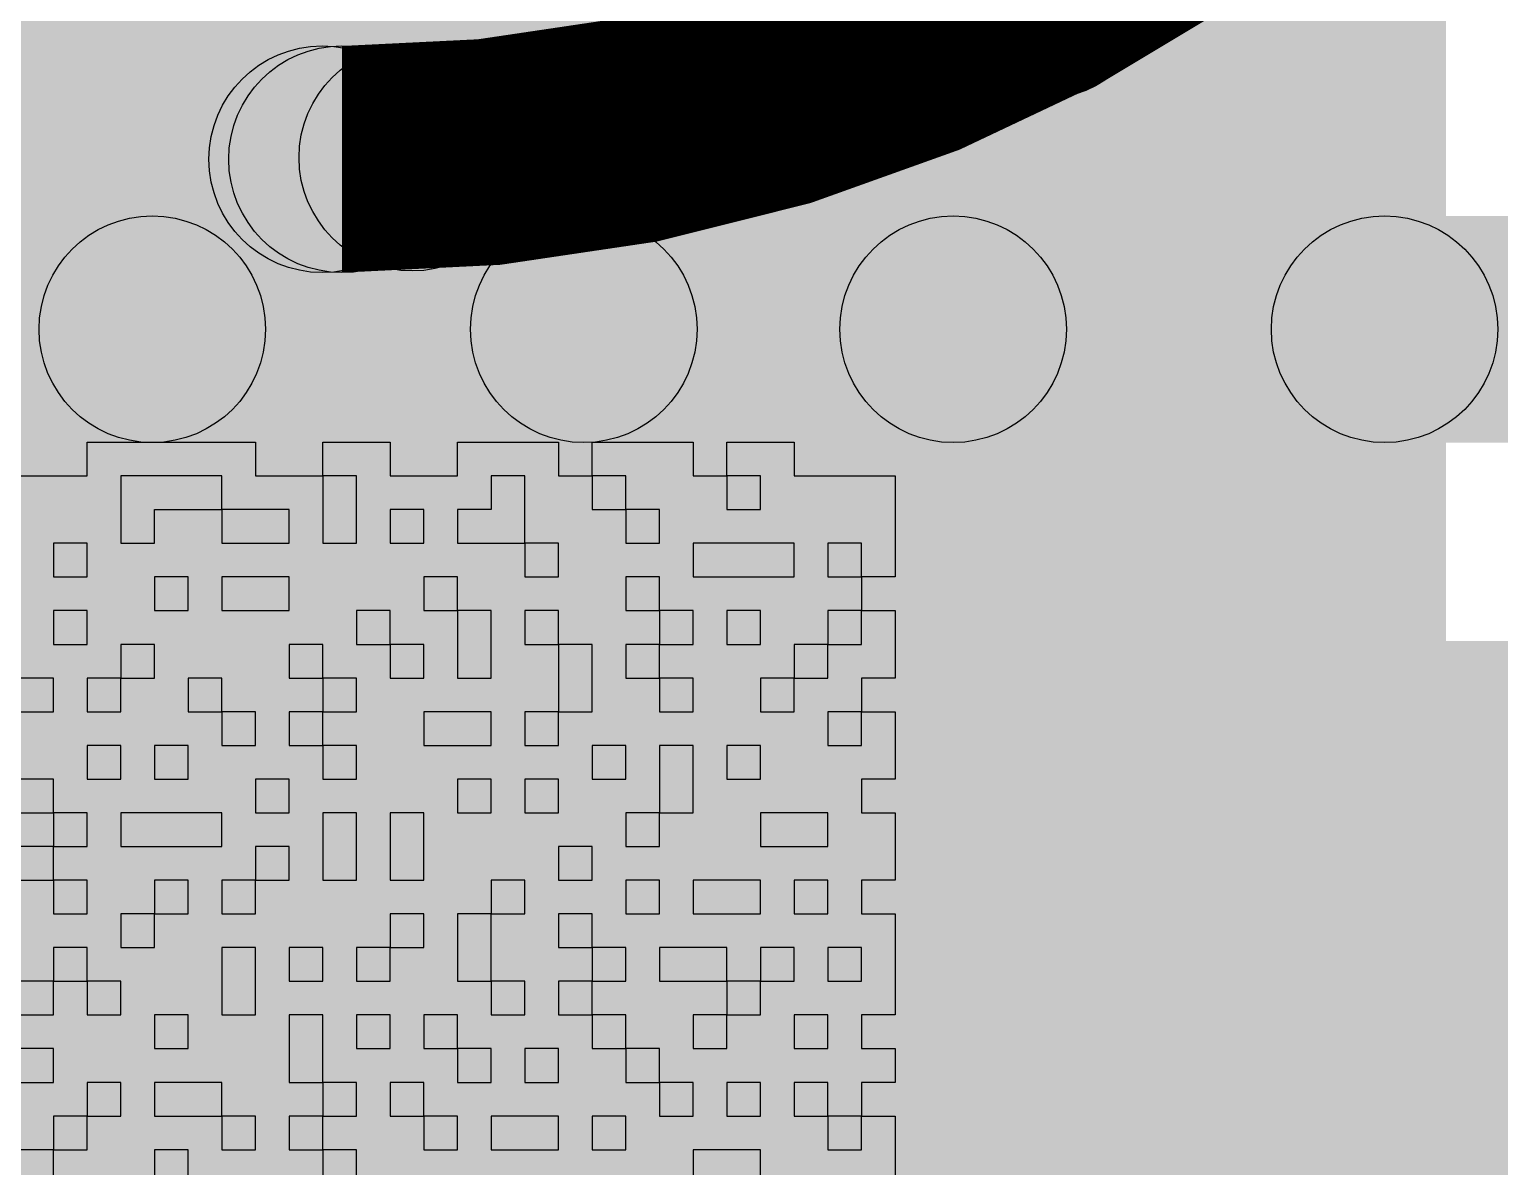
# Model space of a CAD drawing. Header units: millimetres. Extents: x 3.07 to 5.81, y 1.29 to 3.84.
# Drawn here: x 4.358 to 4.4099, y 1.8154 to 1.8556 of the extents above; entities that cross this region are included whole.
import ezdxf

# ---------------------------------------------------------------- set-up
doc = ezdxf.new("R2010")
doc.units = ezdxf.units.MM
doc.header["$MEASUREMENT"] = 0
for name, color, linetype in [('BottomLayer', 5, 'Continuous'), ('TopLayer', 1, 'Continuous'), ('TopOverlay', 2, 'Continuous')]:
    doc.layers.add(name, color=color, linetype=linetype)

msp = doc.modelspace()

# ---------------------------------------------------------------- hatches: boundary and pattern name
at = {"layer": 'BottomLayer'}
msp.add_hatch(color=5, dxfattribs=at).paths.add_polyline_path([(4.355, 1.742), (4.408, 1.742), (4.408, 3.229), (4.355, 3.229)])
at = {"layer": 'TopLayer'}
for points in [[(4.393413627124746, 1.842171572875254), (4.387756772875254, 1.847828427124746), (4.678171572875254, 2.138243227124746), (4.683828427124746, 2.132586372875254)], [(4.390883472875254, 1.854285372875254), (4.396540327124746, 1.859942227124746), (4.408654127124747, 1.847828427124746), (4.402997272875254, 1.842171572875254)], [(4.22, 1.847), (4.22, 1.855), (4.369, 1.855), (4.369, 1.847)], [(4.365129327124746, 1.842171572875254), (4.359472472875254, 1.847828427124746), (4.365472472875254, 1.853828427124746), (4.371129327124746, 1.848171572875254)], [(4.368654772875254, 1.848229772875254), (4.374311627124746, 1.853886627124746), (4.380369827124746, 1.847828427124746), (4.374712972875254, 1.842171572875254)], [(4.253, 1.841), (4.253, 1.849), (4.794, 1.849), (4.794, 1.841)], [(4.253, 1.814), (4.253, 1.834), (4.795, 1.834), (4.795, 1.814)]]:
    msp.add_hatch(color=1, dxfattribs=at).paths.add_polyline_path(points)
h = msp.add_hatch(color=1, dxfattribs=at)
edge = h.paths.add_edge_path()
edge.add_arc((4.3937119, 1.8571138), 0.004, 0, 360)
h = msp.add_hatch(color=1, dxfattribs=at)
edge = h.paths.add_edge_path()
edge.add_arc((4.3683009, 1.851), 0.004, 0, 360)
h = msp.add_hatch(color=1, dxfattribs=at)
edge = h.paths.add_edge_path()
edge.add_arc((4.369, 1.851), 0.004, 0, 360)
h = msp.add_hatch(color=1, dxfattribs=at)
edge = h.paths.add_edge_path()
edge.add_arc((4.369, 1.851), 0.004, 0, 360)
h = msp.add_hatch(color=1, dxfattribs=at)
edge = h.paths.add_edge_path()
edge.add_arc((4.3714832, 1.8510582), 0.004, 0, 360)
h = msp.add_hatch(color=1, dxfattribs=at)
edge = h.paths.add_edge_path()
edge.add_arc((4.3623009, 1.845), 0.004, 0, 360)
h = msp.add_hatch(color=1, dxfattribs=at)
edge = h.paths.add_edge_path()
edge.add_arc((4.3775414, 1.845), 0.004, 0, 360)
h = msp.add_hatch(color=1, dxfattribs=at)
edge = h.paths.add_edge_path()
edge.add_arc((4.3905852, 1.845), 0.004, 0, 360)
h = msp.add_hatch(color=1, dxfattribs=at)
edge = h.paths.add_edge_path()
edge.add_arc((4.4058257, 1.845), 0.004, 0, 360)

# ---------------------------------------------------------------- linework, layer by layer
at = {"layer": 'TopLayer', "const_width": 0.008}
msp.add_lwpolyline([(4.422, 1.904, -0.4142135623730951), (4.369, 1.851)], format="xyb", dxfattribs=at)
at = {"layer": 'TopLayer'}
for centre in [(4.3937119, 1.8571138), (4.3683009, 1.851), (4.369, 1.851), (4.369, 1.851), (4.3714832, 1.8510582), (4.3623009, 1.845), (4.3775414, 1.845), (4.3905852, 1.845), (4.4058257, 1.845)]:
    msp.add_circle(centre, 0.004, dxfattribs=at)
at = {"layer": 'TopOverlay'}
for p, q in [((4.3599988, 1.8398242), (4.3599988, 1.8410135)), ((4.3599988, 1.8410135), (4.3659451, 1.8410135)), ((4.3659451, 1.8410135), (4.3659451, 1.8398242)), ((4.3683235, 1.8398242), (4.3683235, 1.8410135)), ((4.3683235, 1.8410135), (4.3707021, 1.8410135)), ((4.3707021, 1.8410135), (4.3707021, 1.8398242)), ((4.3730806, 1.8398242), (4.3730806, 1.8410135)), ((4.3730806, 1.8410135), (4.3766483, 1.8410135)), ((4.3766483, 1.8410135), (4.3766483, 1.8398242)), ((4.3778376, 1.8398242), (4.3778376, 1.8410135)), ((4.3778376, 1.8410135), (4.3814054, 1.8410135)), ((4.3814054, 1.8410135), (4.3814054, 1.8398242)), ((4.3825946, 1.8398242), (4.3825946, 1.8410135)), ((4.3825946, 1.8410135), (4.3849732, 1.8410135)), ((4.3849732, 1.8410135), (4.3849732, 1.8398242)), ((4.3576202, 1.8398242), (4.3599988, 1.8398242)), ((4.3647558, 1.8398242), (4.361188, 1.8398242)), ((4.361188, 1.8398242), (4.361188, 1.838635)), ((4.3647558, 1.838635), (4.3647558, 1.8398242)), ((4.3659451, 1.8398242), (4.3683235, 1.8398242)), ((4.3683235, 1.8398242), (4.3683235, 1.838635)), ((4.3695128, 1.8398242), (4.3683235, 1.8398242)), ((4.3695128, 1.838635), (4.3695128, 1.8398242)), ((4.3707021, 1.8398242), (4.3730806, 1.8398242)), ((4.3754591, 1.8398242), (4.3742698, 1.8398242)), ((4.3742698, 1.8398242), (4.3742698, 1.838635)), ((4.3754591, 1.838635), (4.3754591, 1.8398242)), ((4.3766483, 1.8398242), (4.3778376, 1.8398242)), ((4.3778376, 1.8398242), (4.3778376, 1.838635)), ((4.3790269, 1.8398242), (4.3778376, 1.8398242)), ((4.3790269, 1.838635), (4.3790269, 1.8398242)), ((4.3814054, 1.8398242), (4.3825946, 1.8398242)), ((4.3825946, 1.8398242), (4.3825946, 1.838635)), ((4.3837839, 1.8398242), (4.3825946, 1.8398242)), ((4.3837839, 1.838635), (4.3837839, 1.8398242)), ((4.3849732, 1.8398242), (4.3885409, 1.8398242)), ((4.3885409, 1.8398242), (4.3885409, 1.838635)), ((4.361188, 1.838635), (4.361188, 1.8374457)), ((4.3623772, 1.8374457), (4.3623772, 1.838635)), ((4.3623772, 1.838635), (4.3647558, 1.838635)), ((4.3647558, 1.838635), (4.3647558, 1.8374457)), ((4.3671343, 1.838635), (4.3647558, 1.838635)), ((4.3671343, 1.8374457), (4.3671343, 1.838635)), ((4.3683235, 1.838635), (4.3683235, 1.8374457)), ((4.3695128, 1.8374457), (4.3695128, 1.838635)), ((4.3718913, 1.838635), (4.3707021, 1.838635)), ((4.3707021, 1.838635), (4.3707021, 1.8374457)), ((4.3718913, 1.8374457), (4.3718913, 1.838635)), ((4.3742698, 1.838635), (4.3730806, 1.838635)), ((4.3730806, 1.838635), (4.3730806, 1.8374457)), ((4.3754591, 1.8374457), (4.3754591, 1.838635)), ((4.3778376, 1.838635), (4.3790269, 1.838635)), ((4.3790269, 1.838635), (4.3790269, 1.8374457)), ((4.3802162, 1.838635), (4.3790269, 1.838635)), ((4.3802162, 1.8374457), (4.3802162, 1.838635)), ((4.3825946, 1.838635), (4.3837839, 1.838635)), ((4.3885409, 1.838635), (4.3885409, 1.8374457)), ((4.3599988, 1.8374457), (4.3588095, 1.8374457)), ((4.3588095, 1.8374457), (4.3588095, 1.8362565)), ((4.3599988, 1.8362565), (4.3599988, 1.8374457)), ((4.361188, 1.8374457), (4.3623772, 1.8374457)), ((4.3647558, 1.8374457), (4.3671343, 1.8374457)), ((4.3683235, 1.8374457), (4.3695128, 1.8374457)), ((4.3707021, 1.8374457), (4.3718913, 1.8374457)), ((4.3730806, 1.8374457), (4.3754591, 1.8374457)), ((4.3754591, 1.8374457), (4.3754591, 1.8362565)), ((4.3766483, 1.8374457), (4.3754591, 1.8374457)), ((4.3766483, 1.8362565), (4.3766483, 1.8374457)), ((4.3790269, 1.8374457), (4.3802162, 1.8374457)), ((4.3849732, 1.8374457), (4.3814054, 1.8374457)), ((4.3814054, 1.8374457), (4.3814054, 1.8362565)), ((4.3849732, 1.8362565), (4.3849732, 1.8374457)), ((4.3873517, 1.8374457), (4.3861624, 1.8374457)), ((4.3861624, 1.8374457), (4.3861624, 1.8362565)), ((4.3873517, 1.8362565), (4.3873517, 1.8374457)), ((4.3885409, 1.8374457), (4.3885409, 1.8362565)), ((4.3588095, 1.8362565), (4.3599988, 1.8362565)), ((4.3635665, 1.8362565), (4.3623772, 1.8362565)), ((4.3623772, 1.8362565), (4.3623772, 1.8350672)), ((4.3635665, 1.8350672), (4.3635665, 1.8362565)), ((4.3671343, 1.8362565), (4.3647558, 1.8362565)), ((4.3647558, 1.8362565), (4.3647558, 1.8350672)), ((4.3671343, 1.8350672), (4.3671343, 1.8362565)), ((4.3730806, 1.8362565), (4.3718913, 1.8362565)), ((4.3718913, 1.8362565), (4.3718913, 1.8350672)), ((4.3730806, 1.8350672), (4.3730806, 1.8362565)), ((4.3754591, 1.8362565), (4.3766483, 1.8362565)), ((4.3802162, 1.8362565), (4.3790269, 1.8362565)), ((4.3790269, 1.8362565), (4.3790269, 1.8350672)), ((4.3802162, 1.8350672), (4.3802162, 1.8362565)), ((4.3814054, 1.8362565), (4.3849732, 1.8362565)), ((4.3861624, 1.8362565), (4.3873517, 1.8362565)), ((4.3885409, 1.8362565), (4.3873517, 1.8362565)), ((4.3873517, 1.8362565), (4.3873517, 1.8350672)), ((4.3599988, 1.8350672), (4.3588095, 1.8350672)), ((4.3588095, 1.8350672), (4.3588095, 1.8338779)), ((4.3599988, 1.8338779), (4.3599988, 1.8350672)), ((4.3623772, 1.8350672), (4.3635665, 1.8350672)), ((4.3647558, 1.8350672), (4.3671343, 1.8350672)), ((4.3707021, 1.8350672), (4.3695128, 1.8350672)), ((4.3695128, 1.8350672), (4.3695128, 1.8338779)), ((4.3707021, 1.8338779), (4.3707021, 1.8350672)), ((4.3718913, 1.8350672), (4.3730806, 1.8350672)), ((4.3730806, 1.8350672), (4.3730806, 1.8338779)), ((4.3742698, 1.8350672), (4.3730806, 1.8350672)), ((4.3742698, 1.8338779), (4.3742698, 1.8350672)), ((4.3766483, 1.8350672), (4.3754591, 1.8350672)), ((4.3754591, 1.8350672), (4.3754591, 1.8338779)), ((4.3766483, 1.8338779), (4.3766483, 1.8350672)), ((4.3790269, 1.8350672), (4.3802162, 1.8350672)), ((4.3802162, 1.8350672), (4.3802162, 1.8338779)), ((4.3814054, 1.8350672), (4.3802162, 1.8350672)), ((4.3814054, 1.8338779), (4.3814054, 1.8350672)), ((4.3837839, 1.8350672), (4.3825946, 1.8350672)), ((4.3825946, 1.8350672), (4.3825946, 1.8338779)), ((4.3837839, 1.8338779), (4.3837839, 1.8350672)), ((4.3873517, 1.8350672), (4.3861624, 1.8350672)), ((4.3861624, 1.8350672), (4.3861624, 1.8338779)), ((4.3873517, 1.8350672), (4.3885409, 1.8350672)), ((4.3873517, 1.8338779), (4.3873517, 1.8350672)), ((4.3885409, 1.8350672), (4.3885409, 1.8338779)), ((4.3588095, 1.8338779), (4.3599988, 1.8338779)), ((4.3623772, 1.8338779), (4.361188, 1.8338779)), ((4.361188, 1.8338779), (4.361188, 1.8326887)), ((4.3623772, 1.8326887), (4.3623772, 1.8338779)), ((4.3683235, 1.8338779), (4.3671343, 1.8338779)), ((4.3671343, 1.8338779), (4.3671343, 1.8326887)), ((4.3683235, 1.8326887), (4.3683235, 1.8338779)), ((4.3695128, 1.8338779), (4.3707021, 1.8338779)), ((4.3707021, 1.8338779), (4.3707021, 1.8326887)), ((4.3718913, 1.8338779), (4.3707021, 1.8338779)), ((4.3718913, 1.8326887), (4.3718913, 1.8338779)), ((4.3730806, 1.8338779), (4.3730806, 1.8326887)), ((4.3742698, 1.8326887), (4.3742698, 1.8338779)), ((4.3754591, 1.8338779), (4.3766483, 1.8338779)), ((4.3766483, 1.8338779), (4.3766483, 1.8326887)), ((4.3778376, 1.8338779), (4.3766483, 1.8338779)), ((4.3778376, 1.8326887), (4.3778376, 1.8338779)), ((4.3802162, 1.8338779), (4.3790269, 1.8338779)), ((4.3790269, 1.8338779), (4.3790269, 1.8326887)), ((4.3802162, 1.8338779), (4.3814054, 1.8338779)), ((4.3802162, 1.8326887), (4.3802162, 1.8338779)), ((4.3825946, 1.8338779), (4.3837839, 1.8338779)), ((4.3861624, 1.8338779), (4.3849732, 1.8338779)), ((4.3849732, 1.8338779), (4.3849732, 1.8326887)), ((4.3861624, 1.8338779), (4.3873517, 1.8338779)), ((4.3861624, 1.8326887), (4.3861624, 1.8338779)), ((4.3885409, 1.8338779), (4.3885409, 1.8326887)), ((4.3588095, 1.8326887), (4.3576202, 1.8326887)), ((4.3588095, 1.8314994), (4.3588095, 1.8326887)), ((4.361188, 1.8326887), (4.3599988, 1.8326887)), ((4.3599988, 1.8326887), (4.3599988, 1.8314994)), ((4.361188, 1.8326887), (4.3623772, 1.8326887)), ((4.361188, 1.8314994), (4.361188, 1.8326887)), ((4.3647558, 1.8326887), (4.3635665, 1.8326887)), ((4.3635665, 1.8326887), (4.3635665, 1.8314994)), ((4.3647558, 1.8314994), (4.3647558, 1.8326887)), ((4.3671343, 1.8326887), (4.3683235, 1.8326887)), ((4.3683235, 1.8326887), (4.3683235, 1.8314994)), ((4.3695128, 1.8326887), (4.3683235, 1.8326887)), ((4.3695128, 1.8314994), (4.3695128, 1.8326887)), ((4.3707021, 1.8326887), (4.3718913, 1.8326887)), ((4.3730806, 1.8326887), (4.3742698, 1.8326887)), ((4.3766483, 1.8326887), (4.3766483, 1.8314994)), ((4.3778376, 1.8314994), (4.3778376, 1.8326887)), ((4.3790269, 1.8326887), (4.3802162, 1.8326887)), ((4.3802162, 1.8326887), (4.3802162, 1.8314994)), ((4.3814054, 1.8326887), (4.3802162, 1.8326887)), ((4.3814054, 1.8314994), (4.3814054, 1.8326887)), ((4.3849732, 1.8326887), (4.3837839, 1.8326887)), ((4.3837839, 1.8326887), (4.3837839, 1.8314994)), ((4.3849732, 1.8326887), (4.3861624, 1.8326887)), ((4.3849732, 1.8314994), (4.3849732, 1.8326887)), ((4.3885409, 1.8326887), (4.3873517, 1.8326887)), ((4.3873517, 1.8326887), (4.3873517, 1.8314994)), ((4.3576202, 1.8314994), (4.3588095, 1.8314994)), ((4.3599988, 1.8314994), (4.361188, 1.8314994)), ((4.3635665, 1.8314994), (4.3647558, 1.8314994)), ((4.3647558, 1.8314994), (4.3647558, 1.8303102)), ((4.3659451, 1.8314994), (4.3647558, 1.8314994)), ((4.3659451, 1.8303102), (4.3659451, 1.8314994)), ((4.3683235, 1.8314994), (4.3671343, 1.8314994)), ((4.3671343, 1.8314994), (4.3671343, 1.8303102)), ((4.3683235, 1.8314994), (4.3695128, 1.8314994)), ((4.3683235, 1.8303102), (4.3683235, 1.8314994)), ((4.3742698, 1.8314994), (4.3718913, 1.8314994)), ((4.3718913, 1.8314994), (4.3718913, 1.8303102)), ((4.3742698, 1.8303102), (4.3742698, 1.8314994)), ((4.3766483, 1.8314994), (4.3754591, 1.8314994)), ((4.3754591, 1.8314994), (4.3754591, 1.8303102)), ((4.3766483, 1.8314994), (4.3778376, 1.8314994)), ((4.3766483, 1.8303102), (4.3766483, 1.8314994)), ((4.3802162, 1.8314994), (4.3814054, 1.8314994)), ((4.3837839, 1.8314994), (4.3849732, 1.8314994)), ((4.3873517, 1.8314994), (4.3861624, 1.8314994)), ((4.3861624, 1.8314994), (4.3861624, 1.8303102)), ((4.3873517, 1.8314994), (4.3885409, 1.8314994)), ((4.3873517, 1.8303102), (4.3873517, 1.8314994)), ((4.3885409, 1.8314994), (4.3885409, 1.8303102)), ((4.361188, 1.8303102), (4.3599988, 1.8303102)), ((4.3599988, 1.8303102), (4.3599988, 1.8291209)), ((4.361188, 1.8291209), (4.361188, 1.8303102)), ((4.3635665, 1.8303102), (4.3623772, 1.8303102)), ((4.3623772, 1.8303102), (4.3623772, 1.8291209)), ((4.3635665, 1.8291209), (4.3635665, 1.8303102)), ((4.3647558, 1.8303102), (4.3659451, 1.8303102)), ((4.3671343, 1.8303102), (4.3683235, 1.8303102)), ((4.3683235, 1.8303102), (4.3683235, 1.8291209)), ((4.3695128, 1.8303102), (4.3683235, 1.8303102)), ((4.3695128, 1.8291209), (4.3695128, 1.8303102)), ((4.3718913, 1.8303102), (4.3742698, 1.8303102)), ((4.3754591, 1.8303102), (4.3766483, 1.8303102)), ((4.3790269, 1.8303102), (4.3778376, 1.8303102)), ((4.3778376, 1.8303102), (4.3778376, 1.8291209)), ((4.3790269, 1.8291209), (4.3790269, 1.8303102)), ((4.3814054, 1.8303102), (4.3802162, 1.8303102)), ((4.3802162, 1.8303102), (4.3802162, 1.8291209)), ((4.3814054, 1.8291209), (4.3814054, 1.8303102)), ((4.3837839, 1.8303102), (4.3825946, 1.8303102)), ((4.3825946, 1.8303102), (4.3825946, 1.8291209)), ((4.3837839, 1.8291209), (4.3837839, 1.8303102)), ((4.3861624, 1.8303102), (4.3873517, 1.8303102)), ((4.3885409, 1.8303102), (4.3885409, 1.8291209)), ((4.3588095, 1.8291209), (4.3576202, 1.8291209)), ((4.3588095, 1.8279317), (4.3588095, 1.8291209)), ((4.3599988, 1.8291209), (4.361188, 1.8291209)), ((4.3623772, 1.8291209), (4.3635665, 1.8291209)), ((4.3671343, 1.8291209), (4.3659451, 1.8291209)), ((4.3659451, 1.8291209), (4.3659451, 1.8279317)), ((4.3671343, 1.8279317), (4.3671343, 1.8291209)), ((4.3683235, 1.8291209), (4.3695128, 1.8291209)), ((4.3742698, 1.8291209), (4.3730806, 1.8291209)), ((4.3730806, 1.8291209), (4.3730806, 1.8279317)), ((4.3742698, 1.8279317), (4.3742698, 1.8291209)), ((4.3766483, 1.8291209), (4.3754591, 1.8291209)), ((4.3754591, 1.8291209), (4.3754591, 1.8279317)), ((4.3766483, 1.8279317), (4.3766483, 1.8291209)), ((4.3778376, 1.8291209), (4.3790269, 1.8291209)), ((4.3802162, 1.8291209), (4.3802162, 1.8279317)), ((4.3814054, 1.8279317), (4.3814054, 1.8291209)), ((4.3825946, 1.8291209), (4.3837839, 1.8291209)), ((4.3885409, 1.8291209), (4.3873517, 1.8291209)), ((4.3873517, 1.8291209), (4.3873517, 1.8279317)), ((4.3576202, 1.8279317), (4.3588095, 1.8279317)), ((4.3588095, 1.8279317), (4.3588095, 1.8267424)), ((4.3599988, 1.8279317), (4.3588095, 1.8279317)), ((4.3599988, 1.8267424), (4.3599988, 1.8279317)), ((4.3647558, 1.8279317), (4.361188, 1.8279317)), ((4.361188, 1.8279317), (4.361188, 1.8267424)), ((4.3647558, 1.8267424), (4.3647558, 1.8279317)), ((4.3659451, 1.8279317), (4.3671343, 1.8279317)), ((4.3695128, 1.8279317), (4.3683235, 1.8279317)), ((4.3683235, 1.8279317), (4.3683235, 1.8267424)), ((4.3695128, 1.8267424), (4.3695128, 1.8279317)), ((4.3718913, 1.8279317), (4.3707021, 1.8279317)), ((4.3707021, 1.8279317), (4.3707021, 1.8267424)), ((4.3718913, 1.8267424), (4.3718913, 1.8279317)), ((4.3730806, 1.8279317), (4.3742698, 1.8279317)), ((4.3754591, 1.8279317), (4.3766483, 1.8279317)), ((4.3802162, 1.8279317), (4.3790269, 1.8279317)), ((4.3790269, 1.8279317), (4.3790269, 1.8267424)), ((4.3802162, 1.8279317), (4.3814054, 1.8279317)), ((4.3802162, 1.8267424), (4.3802162, 1.8279317)), ((4.3861624, 1.8279317), (4.3837839, 1.8279317)), ((4.3837839, 1.8279317), (4.3837839, 1.8267424)), ((4.3861624, 1.8267424), (4.3861624, 1.8279317)), ((4.3873517, 1.8279317), (4.3885409, 1.8279317)), ((4.3885409, 1.8279317), (4.3885409, 1.8267424)), ((4.3588095, 1.8267424), (4.356431, 1.8267424)), ((4.3588095, 1.8267424), (4.3599988, 1.8267424)), ((4.3588095, 1.8255531), (4.3588095, 1.8267424)), ((4.361188, 1.8267424), (4.3647558, 1.8267424)), ((4.3671343, 1.8267424), (4.3659451, 1.8267424)), ((4.3659451, 1.8267424), (4.3659451, 1.8255531)), ((4.3671343, 1.8255531), (4.3671343, 1.8267424)), ((4.3683235, 1.8267424), (4.3683235, 1.8255531)), ((4.3695128, 1.8255531), (4.3695128, 1.8267424)), ((4.3707021, 1.8267424), (4.3707021, 1.8255531)), ((4.3718913, 1.8255531), (4.3718913, 1.8267424)), ((4.3778376, 1.8267424), (4.3766483, 1.8267424)), ((4.3766483, 1.8267424), (4.3766483, 1.8255531)), ((4.3778376, 1.8255531), (4.3778376, 1.8267424)), ((4.3790269, 1.8267424), (4.3802162, 1.8267424)), ((4.3837839, 1.8267424), (4.3861624, 1.8267424)), ((4.3885409, 1.8267424), (4.3885409, 1.8255531)), ((4.356431, 1.8255531), (4.3588095, 1.8255531)), ((4.3588095, 1.8255531), (4.3588095, 1.8243639)), ((4.3599988, 1.8255531), (4.3588095, 1.8255531)), ((4.3599988, 1.8243639), (4.3599988, 1.8255531)), ((4.3635665, 1.8255531), (4.3623772, 1.8255531)), ((4.3623772, 1.8255531), (4.3623772, 1.8243639)), ((4.3635665, 1.8243639), (4.3635665, 1.8255531)), ((4.3659451, 1.8255531), (4.3647558, 1.8255531)), ((4.3647558, 1.8255531), (4.3647558, 1.8243639)), ((4.3659451, 1.8255531), (4.3671343, 1.8255531)), ((4.3659451, 1.8243639), (4.3659451, 1.8255531)), ((4.3683235, 1.8255531), (4.3695128, 1.8255531)), ((4.3707021, 1.8255531), (4.3718913, 1.8255531)), ((4.3754591, 1.8255531), (4.3742698, 1.8255531)), ((4.3742698, 1.8255531), (4.3742698, 1.8243639)), ((4.3754591, 1.8243639), (4.3754591, 1.8255531)), ((4.3766483, 1.8255531), (4.3778376, 1.8255531)), ((4.3802162, 1.8255531), (4.3790269, 1.8255531)), ((4.3790269, 1.8255531), (4.3790269, 1.8243639)), ((4.3802162, 1.8243639), (4.3802162, 1.8255531)), ((4.3837839, 1.8255531), (4.3814054, 1.8255531)), ((4.3814054, 1.8255531), (4.3814054, 1.8243639)), ((4.3837839, 1.8243639), (4.3837839, 1.8255531)), ((4.3861624, 1.8255531), (4.3849732, 1.8255531)), ((4.3849732, 1.8255531), (4.3849732, 1.8243639)), ((4.3861624, 1.8243639), (4.3861624, 1.8255531)), ((4.3885409, 1.8255531), (4.3873517, 1.8255531)), ((4.3873517, 1.8255531), (4.3873517, 1.8243639)), ((4.3588095, 1.8243639), (4.3599988, 1.8243639)), ((4.3623772, 1.8243639), (4.361188, 1.8243639)), ((4.361188, 1.8243639), (4.361188, 1.8231746)), ((4.3623772, 1.8243639), (4.3635665, 1.8243639)), ((4.3623772, 1.8231746), (4.3623772, 1.8243639)), ((4.3647558, 1.8243639), (4.3659451, 1.8243639)), ((4.3718913, 1.8243639), (4.3707021, 1.8243639)), ((4.3707021, 1.8243639), (4.3707021, 1.8231746)), ((4.3718913, 1.8231746), (4.3718913, 1.8243639)), ((4.3742698, 1.8243639), (4.3730806, 1.8243639)), ((4.3730806, 1.8243639), (4.3730806, 1.8231746)), ((4.3742698, 1.8243639), (4.3754591, 1.8243639)), ((4.3742698, 1.8231746), (4.3742698, 1.8243639)), ((4.3778376, 1.8243639), (4.3766483, 1.8243639)), ((4.3766483, 1.8243639), (4.3766483, 1.8231746)), ((4.3778376, 1.8231746), (4.3778376, 1.8243639)), ((4.3790269, 1.8243639), (4.3802162, 1.8243639)), ((4.3814054, 1.8243639), (4.3837839, 1.8243639)), ((4.3849732, 1.8243639), (4.3861624, 1.8243639)), ((4.3873517, 1.8243639), (4.3885409, 1.8243639)), ((4.3885409, 1.8243639), (4.3885409, 1.8231746)), ((4.3599988, 1.8231746), (4.3588095, 1.8231746)), ((4.3588095, 1.8231746), (4.3588095, 1.8219854)), ((4.3599988, 1.8219854), (4.3599988, 1.8231746)), ((4.361188, 1.8231746), (4.3623772, 1.8231746)), ((4.3659451, 1.8231746), (4.3647558, 1.8231746)), ((4.3647558, 1.8231746), (4.3647558, 1.8219854)), ((4.3659451, 1.8219854), (4.3659451, 1.8231746)), ((4.3683235, 1.8231746), (4.3671343, 1.8231746)), ((4.3671343, 1.8231746), (4.3671343, 1.8219854)), ((4.3683235, 1.8219854), (4.3683235, 1.8231746)), ((4.3707021, 1.8231746), (4.3695128, 1.8231746)), ((4.3695128, 1.8231746), (4.3695128, 1.8219854)), ((4.3707021, 1.8231746), (4.3718913, 1.8231746)), ((4.3707021, 1.8219854), (4.3707021, 1.8231746)), ((4.3730806, 1.8231746), (4.3730806, 1.8219854)), ((4.3742698, 1.8219854), (4.3742698, 1.8231746)), ((4.3766483, 1.8231746), (4.3778376, 1.8231746)), ((4.3778376, 1.8231746), (4.3778376, 1.8219854)), ((4.3790269, 1.8231746), (4.3778376, 1.8231746)), ((4.3790269, 1.8219854), (4.3790269, 1.8231746)), ((4.3825946, 1.8231746), (4.3802162, 1.8231746)), ((4.3802162, 1.8231746), (4.3802162, 1.8219854)), ((4.3825946, 1.8219854), (4.3825946, 1.8231746)), ((4.3849732, 1.8231746), (4.3837839, 1.8231746)), ((4.3837839, 1.8231746), (4.3837839, 1.8219854)), ((4.3849732, 1.8219854), (4.3849732, 1.8231746)), ((4.3873517, 1.8231746), (4.3861624, 1.8231746)), ((4.3861624, 1.8231746), (4.3861624, 1.8219854)), ((4.3873517, 1.8219854), (4.3873517, 1.8231746)), ((4.3885409, 1.8231746), (4.3885409, 1.8219854)), ((4.3588095, 1.8219854), (4.3576202, 1.8219854)), ((4.3588095, 1.8219854), (4.3599988, 1.8219854)), ((4.3588095, 1.8207961), (4.3588095, 1.8219854)), ((4.3599988, 1.8219854), (4.3599988, 1.8207961)), ((4.361188, 1.8219854), (4.3599988, 1.8219854)), ((4.361188, 1.8207961), (4.361188, 1.8219854)), ((4.3647558, 1.8219854), (4.3647558, 1.8207961)), ((4.3659451, 1.8207961), (4.3659451, 1.8219854)), ((4.3671343, 1.8219854), (4.3683235, 1.8219854)), ((4.3695128, 1.8219854), (4.3707021, 1.8219854)), ((4.3730806, 1.8219854), (4.3742698, 1.8219854)), ((4.3742698, 1.8219854), (4.3742698, 1.8207961)), ((4.3754591, 1.8219854), (4.3742698, 1.8219854)), ((4.3754591, 1.8207961), (4.3754591, 1.8219854)), ((4.3778376, 1.8219854), (4.3766483, 1.8219854)), ((4.3766483, 1.8219854), (4.3766483, 1.8207961)), ((4.3778376, 1.8219854), (4.3790269, 1.8219854)), ((4.3778376, 1.8207961), (4.3778376, 1.8219854)), ((4.3802162, 1.8219854), (4.3825946, 1.8219854)), ((4.3825946, 1.8219854), (4.3825946, 1.8207961)), ((4.3837839, 1.8219854), (4.3825946, 1.8219854)), ((4.3837839, 1.8219854), (4.3849732, 1.8219854)), ((4.3837839, 1.8207961), (4.3837839, 1.8219854)), ((4.3861624, 1.8219854), (4.3873517, 1.8219854)), ((4.3885409, 1.8219854), (4.3885409, 1.8207961)), ((4.3576202, 1.8207961), (4.3588095, 1.8207961)), ((4.3599988, 1.8207961), (4.361188, 1.8207961)), ((4.3635665, 1.8207961), (4.3623772, 1.8207961)), ((4.3623772, 1.8207961), (4.3623772, 1.8196068)), ((4.3635665, 1.8196068), (4.3635665, 1.8207961)), ((4.3647558, 1.8207961), (4.3659451, 1.8207961)), ((4.3683235, 1.8207961), (4.3671343, 1.8207961)), ((4.3671343, 1.8207961), (4.3671343, 1.8196068)), ((4.3683235, 1.8196068), (4.3683235, 1.8207961)), ((4.3707021, 1.8207961), (4.3695128, 1.8207961)), ((4.3695128, 1.8207961), (4.3695128, 1.8196068)), ((4.3707021, 1.8196068), (4.3707021, 1.8207961)), ((4.3730806, 1.8207961), (4.3718913, 1.8207961)), ((4.3718913, 1.8207961), (4.3718913, 1.8196068)), ((4.3730806, 1.8196068), (4.3730806, 1.8207961)), ((4.3742698, 1.8207961), (4.3754591, 1.8207961)), ((4.3766483, 1.8207961), (4.3778376, 1.8207961)), ((4.3778376, 1.8207961), (4.3778376, 1.8196068)), ((4.3790269, 1.8207961), (4.3778376, 1.8207961)), ((4.3790269, 1.8196068), (4.3790269, 1.8207961)), ((4.3825946, 1.8207961), (4.3814054, 1.8207961)), ((4.3814054, 1.8207961), (4.3814054, 1.8196068)), ((4.3825946, 1.8207961), (4.3837839, 1.8207961)), ((4.3825946, 1.8196068), (4.3825946, 1.8207961)), ((4.3861624, 1.8207961), (4.3849732, 1.8207961)), ((4.3849732, 1.8207961), (4.3849732, 1.8196068)), ((4.3861624, 1.8196068), (4.3861624, 1.8207961)), ((4.3885409, 1.8207961), (4.3873517, 1.8207961)), ((4.3873517, 1.8207961), (4.3873517, 1.8196068)), ((4.3588095, 1.8196068), (4.3576202, 1.8196068)), ((4.3588095, 1.8184176), (4.3588095, 1.8196068)), ((4.3623772, 1.8196068), (4.3635665, 1.8196068)), ((4.3671343, 1.8196068), (4.3671343, 1.8184176)), ((4.3683235, 1.8184176), (4.3683235, 1.8196068)), ((4.3695128, 1.8196068), (4.3707021, 1.8196068)), ((4.3718913, 1.8196068), (4.3730806, 1.8196068)), ((4.3730806, 1.8196068), (4.3730806, 1.8184176)), ((4.3742698, 1.8196068), (4.3730806, 1.8196068)), ((4.3742698, 1.8184176), (4.3742698, 1.8196068)), ((4.3766483, 1.8196068), (4.3754591, 1.8196068)), ((4.3754591, 1.8196068), (4.3754591, 1.8184176)), ((4.3766483, 1.8184176), (4.3766483, 1.8196068)), ((4.3778376, 1.8196068), (4.3790269, 1.8196068)), ((4.3790269, 1.8196068), (4.3790269, 1.8184176)), ((4.3802162, 1.8196068), (4.3790269, 1.8196068)), ((4.3802162, 1.8184176), (4.3802162, 1.8196068)), ((4.3814054, 1.8196068), (4.3825946, 1.8196068)), ((4.3849732, 1.8196068), (4.3861624, 1.8196068)), ((4.3873517, 1.8196068), (4.3885409, 1.8196068)), ((4.3885409, 1.8196068), (4.3885409, 1.8184176)), ((4.3576202, 1.8184176), (4.3588095, 1.8184176)), ((4.361188, 1.8184176), (4.3599988, 1.8184176)), ((4.3599988, 1.8184176), (4.3599988, 1.8172284)), ((4.361188, 1.8172284), (4.361188, 1.8184176)), ((4.3647558, 1.8184176), (4.3623772, 1.8184176)), ((4.3623772, 1.8184176), (4.3623772, 1.8172284)), ((4.3647558, 1.8172284), (4.3647558, 1.8184176)), ((4.3671343, 1.8184176), (4.3683235, 1.8184176)), ((4.3683235, 1.8184176), (4.3683235, 1.8172284)), ((4.3695128, 1.8184176), (4.3683235, 1.8184176)), ((4.3695128, 1.8172284), (4.3695128, 1.8184176)), ((4.3718913, 1.8184176), (4.3707021, 1.8184176)), ((4.3707021, 1.8184176), (4.3707021, 1.8172284)), ((4.3718913, 1.8172284), (4.3718913, 1.8184176)), ((4.3730806, 1.8184176), (4.3742698, 1.8184176)), ((4.3754591, 1.8184176), (4.3766483, 1.8184176)), ((4.3790269, 1.8184176), (4.3802162, 1.8184176)), ((4.3802162, 1.8184176), (4.3802162, 1.8172284)), ((4.3814054, 1.8184176), (4.3802162, 1.8184176)), ((4.3814054, 1.8172284), (4.3814054, 1.8184176)), ((4.3837839, 1.8184176), (4.3825946, 1.8184176)), ((4.3825946, 1.8184176), (4.3825946, 1.8172284)), ((4.3837839, 1.8172284), (4.3837839, 1.8184176)), ((4.3861624, 1.8184176), (4.3849732, 1.8184176)), ((4.3849732, 1.8184176), (4.3849732, 1.8172284)), ((4.3861624, 1.8172284), (4.3861624, 1.8184176)), ((4.3885409, 1.8184176), (4.3873517, 1.8184176)), ((4.3873517, 1.8184176), (4.3873517, 1.8172284)), ((4.3599988, 1.8172284), (4.3588095, 1.8172284)), ((4.3588095, 1.8172284), (4.3588095, 1.8160391)), ((4.3599988, 1.8172284), (4.361188, 1.8172284)), ((4.3599988, 1.8160391), (4.3599988, 1.8172284)), ((4.3623772, 1.8172284), (4.3647558, 1.8172284)), ((4.3647558, 1.8172284), (4.3647558, 1.8160391)), ((4.3659451, 1.8172284), (4.3647558, 1.8172284)), ((4.3659451, 1.8160391), (4.3659451, 1.8172284)), ((4.3683235, 1.8172284), (4.3671343, 1.8172284)), ((4.3671343, 1.8172284), (4.3671343, 1.8160391)), ((4.3683235, 1.8172284), (4.3695128, 1.8172284)), ((4.3683235, 1.8160391), (4.3683235, 1.8172284)), ((4.3707021, 1.8172284), (4.3718913, 1.8172284)), ((4.3718913, 1.8172284), (4.3718913, 1.8160391)), ((4.3730806, 1.8172284), (4.3718913, 1.8172284)), ((4.3730806, 1.8160391), (4.3730806, 1.8172284)), ((4.3766483, 1.8172284), (4.3742698, 1.8172284)), ((4.3742698, 1.8172284), (4.3742698, 1.8160391)), ((4.3766483, 1.8160391), (4.3766483, 1.8172284)), ((4.3790269, 1.8172284), (4.3778376, 1.8172284)), ((4.3778376, 1.8172284), (4.3778376, 1.8160391)), ((4.3790269, 1.8160391), (4.3790269, 1.8172284)), ((4.3802162, 1.8172284), (4.3814054, 1.8172284)), ((4.3825946, 1.8172284), (4.3837839, 1.8172284)), ((4.3849732, 1.8172284), (4.3861624, 1.8172284)), ((4.3861624, 1.8172284), (4.3861624, 1.8160391)), ((4.3873517, 1.8172284), (4.3861624, 1.8172284)), ((4.3873517, 1.8172284), (4.3885409, 1.8172284)), ((4.3873517, 1.8160391), (4.3873517, 1.8172284)), ((4.3885409, 1.8172284), (4.3885409, 1.8160391)), ((4.3588095, 1.8160391), (4.356431, 1.8160391)), ((4.3588095, 1.8160391), (4.3599988, 1.8160391)), ((4.3588095, 1.8148498), (4.3588095, 1.8160391)), ((4.3635665, 1.8160391), (4.3623772, 1.8160391)), ((4.3623772, 1.8160391), (4.3623772, 1.8148498)), ((4.3635665, 1.8148498), (4.3635665, 1.8160391)), ((4.3647558, 1.8160391), (4.3659451, 1.8160391)), ((4.3671343, 1.8160391), (4.3683235, 1.8160391)), ((4.3683235, 1.8160391), (4.3683235, 1.8148498)), ((4.3695128, 1.8160391), (4.3683235, 1.8160391)), ((4.3695128, 1.8148498), (4.3695128, 1.8160391)), ((4.3718913, 1.8160391), (4.3730806, 1.8160391)), ((4.3742698, 1.8160391), (4.3766483, 1.8160391)), ((4.3778376, 1.8160391), (4.3790269, 1.8160391)), ((4.3837839, 1.8160391), (4.3814054, 1.8160391)), ((4.3814054, 1.8160391), (4.3814054, 1.8148498)), ((4.3837839, 1.8148498), (4.3837839, 1.8160391)), ((4.3861624, 1.8160391), (4.3873517, 1.8160391)), ((4.3885409, 1.8160391), (4.3885409, 1.8148498))]:
    msp.add_line(p, q, dxfattribs=at)

doc.saveas('drawing.dxf')
